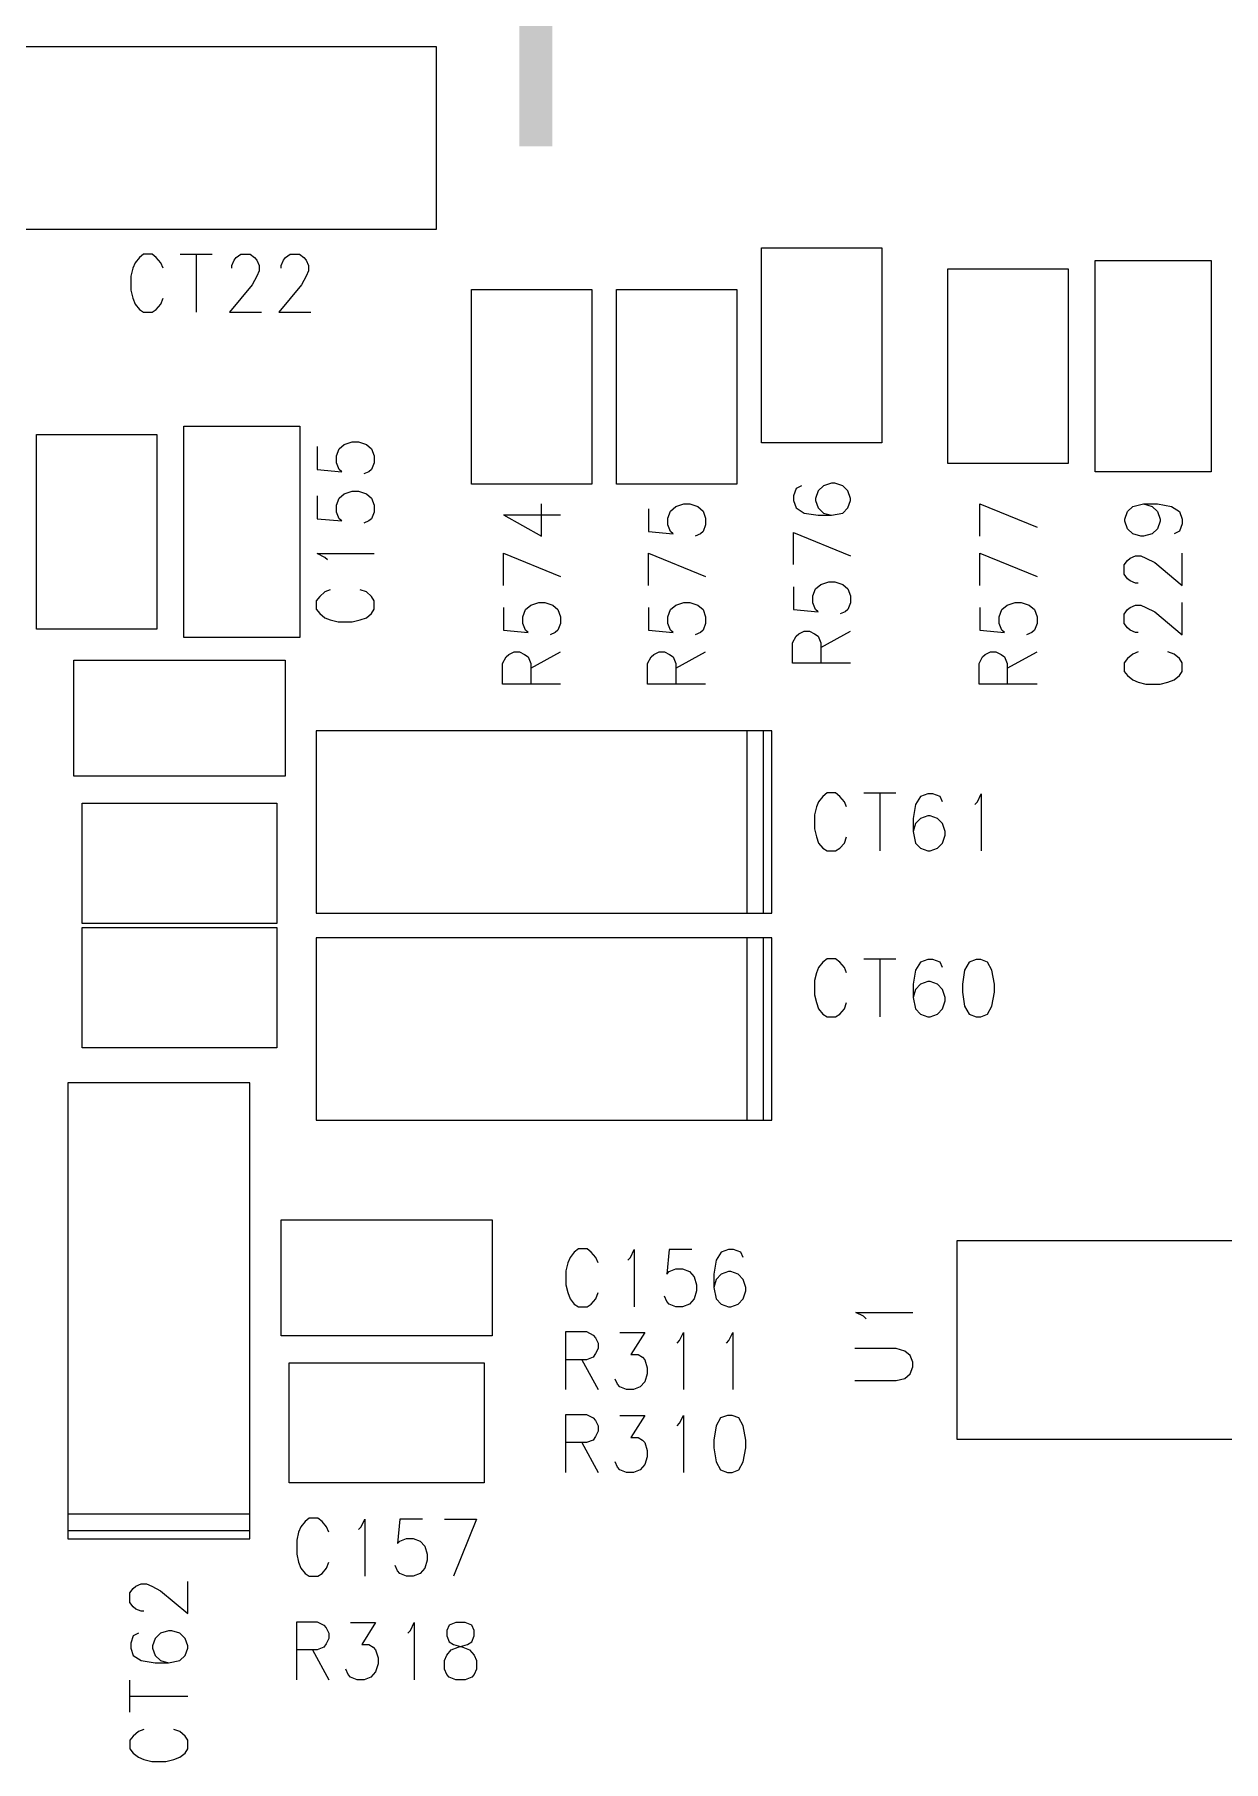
# Model space of a CAD drawing. Extents: x 295 to 953, y 10 to 290.
# Drawn here: x 685.33 to 709.01, y 93.11 to 127.49 of the extents above; entities that cross this region are included whole.
import ezdxf

# ---------------------------------------------------------------- set-up
doc = ezdxf.new("R2010")
doc.units = 0
doc.header["$LTSCALE"] = 5
doc.header["$MEASUREMENT"] = 0
doc.layers.add('13_C-SILK_GBR', color=7, linetype='CONTINUOUS')

msp = doc.modelspace()

# ---------------------------------------------------------------- linework, layer by layer
at = {"layer": '13_C-SILK_GBR'}
for p, q in [((693.33, 127.24), (684.75, 127.24)), ((693.33, 123.61), (693.33, 127.24)), ((684.75, 123.61), (693.33, 123.61)), ((687.497, 123.115), (687.415, 123.046)), ((687.669, 123.115), (687.497, 123.115)), ((687.753, 123.046), (687.669, 123.115)), ((688.23, 123.115), (688.868, 123.115)), ((688.548, 123.115), (688.548, 121.96)), ((689.345, 123.046), (689.434, 123.115)), ((689.434, 123.115), (689.621, 123.115)), ((689.621, 123.115), (689.71, 123.046)), ((690.327, 123.046), (690.416, 123.115)), ((690.416, 123.115), (690.603, 123.115)), ((690.603, 123.115), (690.692, 123.046)), ((699.806, 123.239), (702.199, 123.239)), ((699.806, 119.361), (699.806, 123.239)), ((702.199, 123.239), (702.199, 119.361)), ((687.286, 122.835), (687.248, 122.678)), ((687.331, 122.94), (687.286, 122.835)), ((687.415, 123.046), (687.331, 122.94)), ((687.842, 122.94), (687.753, 123.046)), ((687.887, 122.835), (687.842, 122.94)), ((689.256, 122.887), (689.301, 122.993)), ((689.256, 122.835), (689.256, 122.887)), ((689.301, 122.993), (689.345, 123.046)), ((689.71, 123.046), (689.755, 122.993)), ((689.755, 122.993), (689.799, 122.887)), ((689.799, 122.782), (689.755, 122.678)), ((689.799, 122.887), (689.799, 122.782)), ((690.238, 122.887), (690.283, 122.993)), ((690.238, 122.835), (690.238, 122.887)), ((690.283, 122.993), (690.327, 123.046)), ((690.692, 123.046), (690.736, 122.993)), ((690.736, 122.993), (690.781, 122.887)), ((690.781, 122.782), (690.736, 122.678)), ((690.781, 122.887), (690.781, 122.782)), ((703.519, 122.826), (705.911, 122.826)), ((703.519, 118.949), (703.519, 122.826)), ((705.911, 122.826), (705.911, 118.949)), ((706.448, 118.784), (706.448, 122.991)), ((706.448, 122.991), (708.758, 122.991)), ((708.758, 122.991), (708.758, 118.784)), ((687.248, 122.678), (687.248, 122.397)), ((687.248, 122.397), (687.286, 122.241)), ((689.665, 122.503), (689.212, 121.96)), ((689.755, 122.678), (689.665, 122.503)), ((690.647, 122.503), (690.193, 121.96)), ((690.736, 122.678), (690.647, 122.503)), ((694.031, 122.414), (696.424, 122.414)), ((694.031, 118.536), (694.031, 122.414)), ((696.424, 122.414), (696.424, 118.536)), ((696.919, 122.414), (699.311, 122.414)), ((696.919, 118.536), (696.919, 122.414)), ((699.311, 122.414), (699.311, 118.536)), ((687.286, 122.241), (687.331, 122.117)), ((687.331, 122.117), (687.415, 122.013)), ((687.753, 122.013), (687.842, 122.117)), ((687.842, 122.117), (687.887, 122.241)), ((687.415, 122.013), (687.497, 121.96)), ((687.497, 121.96), (687.669, 121.96)), ((687.669, 121.96), (687.753, 122.013)), ((689.212, 121.96), (689.85, 121.96)), ((690.193, 121.96), (690.832, 121.96)), ((688.298, 115.484), (688.298, 119.691)), ((688.298, 119.691), (690.608, 119.691)), ((690.608, 119.691), (690.608, 115.484)), ((685.369, 115.649), (685.369, 119.526)), ((685.369, 119.526), (687.761, 119.526)), ((687.761, 119.526), (687.761, 115.649)), ((691.393, 119.239), (691.497, 119.328)), ((691.497, 119.328), (691.655, 119.379)), ((691.655, 119.379), (691.777, 119.379)), ((691.777, 119.379), (691.936, 119.328)), ((691.936, 119.328), (692.04, 119.239)), ((702.199, 119.361), (699.806, 119.361)), ((690.956, 119.284), (690.956, 118.83)), ((691.34, 119.099), (691.393, 119.239)), ((691.34, 118.964), (691.34, 119.099)), ((691.393, 118.83), (691.34, 118.964)), ((692.04, 119.239), (692.093, 119.099)), ((692.093, 118.964), (692.04, 118.83)), ((692.093, 119.099), (692.093, 118.964)), ((690.956, 118.83), (691.446, 118.785)), ((691.446, 118.785), (691.393, 118.83)), ((691.987, 118.785), (691.883, 118.741)), ((692.04, 118.83), (691.987, 118.785)), ((705.911, 118.949), (703.519, 118.949)), ((708.758, 118.784), (706.448, 118.784)), ((690.956, 118.302), (690.956, 117.848)), ((691.393, 118.257), (691.497, 118.347)), ((691.497, 118.347), (691.655, 118.398)), ((691.655, 118.398), (691.777, 118.398)), ((691.777, 118.398), (691.936, 118.347)), ((691.936, 118.347), (692.04, 118.257)), ((696.424, 118.536), (694.031, 118.536)), ((699.311, 118.536), (696.919, 118.536)), ((700.494, 118.452), (700.443, 118.305)), ((700.443, 118.305), (700.443, 118.21)), ((700.6, 118.503), (700.494, 118.452)), ((700.933, 118.401), (700.88, 118.254)), ((701.037, 118.503), (700.933, 118.401)), ((701.196, 118.554), (701.037, 118.503)), ((701.265, 118.554), (701.196, 118.554)), ((701.423, 118.503), (701.265, 118.554)), ((701.527, 118.401), (701.423, 118.503)), ((701.58, 118.254), (701.527, 118.401)), ((691.34, 118.117), (691.393, 118.257)), ((691.34, 117.982), (691.34, 118.117)), ((691.393, 117.848), (691.34, 117.982)), ((692.04, 118.257), (692.093, 118.117)), ((692.093, 117.982), (692.04, 117.848)), ((692.093, 118.117), (692.093, 117.982)), ((694.668, 117.924), (695.421, 117.503)), ((694.668, 117.924), (695.805, 117.924)), ((695.421, 117.503), (695.421, 118.142)), ((697.556, 118.046), (697.556, 117.592)), ((697.94, 117.861), (697.993, 118.002)), ((697.993, 118.002), (698.097, 118.091)), ((698.097, 118.091), (698.255, 118.142)), ((698.255, 118.142), (698.377, 118.142)), ((698.377, 118.142), (698.536, 118.091)), ((698.536, 118.091), (698.64, 118.002)), ((698.64, 118.002), (698.693, 117.861)), ((700.443, 118.21), (700.494, 118.063)), ((700.494, 118.063), (700.653, 117.96)), ((700.653, 117.96), (700.933, 117.916)), ((700.88, 118.254), (700.88, 118.21)), ((700.88, 118.21), (700.933, 118.063)), ((700.933, 118.063), (701.037, 117.96)), ((701.037, 117.96), (701.196, 117.916)), ((701.196, 117.916), (701.423, 117.96)), ((701.423, 117.96), (701.527, 118.063)), ((701.527, 118.063), (701.58, 118.21)), ((701.58, 118.21), (701.58, 118.254)), ((704.156, 117.503), (704.156, 118.142)), ((704.156, 118.142), (705.293, 117.682)), ((707.043, 117.842), (707.094, 117.995)), ((707.094, 117.995), (707.2, 118.091)), ((707.2, 118.091), (707.41, 118.142)), ((707.41, 118.142), (707.584, 118.091)), ((707.41, 118.142), (707.69, 118.142)), ((707.584, 118.091), (707.69, 117.995)), ((707.69, 118.142), (707.971, 118.091)), ((707.69, 117.995), (707.743, 117.842)), ((707.971, 118.091), (708.127, 117.995)), ((708.127, 117.995), (708.18, 117.842)), ((690.956, 117.848), (691.446, 117.804)), ((691.446, 117.804), (691.393, 117.848)), ((691.987, 117.804), (691.883, 117.759)), ((692.04, 117.848), (691.987, 117.804)), ((697.556, 117.592), (698.046, 117.548)), ((697.94, 117.726), (697.94, 117.861)), ((697.993, 117.592), (697.94, 117.726)), ((698.046, 117.548), (697.993, 117.592)), ((698.64, 117.592), (698.587, 117.548)), ((698.693, 117.726), (698.64, 117.592)), ((698.693, 117.861), (698.693, 117.726)), ((700.933, 117.916), (701.196, 117.916)), ((707.043, 117.797), (707.043, 117.842)), ((707.094, 117.65), (707.043, 117.797)), ((707.2, 117.548), (707.094, 117.65)), ((707.69, 117.65), (707.584, 117.548)), ((707.743, 117.797), (707.69, 117.65)), ((707.743, 117.842), (707.743, 117.797)), ((708.127, 117.599), (708.023, 117.548)), ((708.18, 117.746), (708.127, 117.599)), ((708.18, 117.842), (708.18, 117.746)), ((698.587, 117.548), (698.483, 117.503)), ((700.443, 116.934), (700.443, 117.573)), ((700.443, 117.573), (701.58, 117.112)), ((707.358, 117.503), (707.2, 117.548)), ((707.41, 117.503), (707.358, 117.503)), ((707.584, 117.548), (707.41, 117.503)), ((691.112, 117.078), (690.956, 117.154)), ((690.956, 117.154), (692.093, 117.154)), ((691.165, 117.027), (691.112, 117.078)), ((694.668, 116.522), (694.668, 117.16)), ((694.668, 117.16), (695.805, 116.7)), ((697.556, 116.522), (697.556, 117.16)), ((697.556, 117.16), (698.693, 116.7)), ((704.156, 116.522), (704.156, 117.16)), ((704.156, 117.16), (705.293, 116.7)), ((707.025, 116.931), (707.094, 117.02)), ((707.025, 116.744), (707.025, 116.931)), ((707.094, 117.02), (707.147, 117.064)), ((707.147, 117.064), (707.253, 117.109)), ((707.253, 117.109), (707.358, 117.109)), ((707.358, 117.109), (707.462, 117.064)), ((707.462, 117.064), (707.637, 116.975)), ((707.637, 116.975), (708.18, 116.522)), ((708.18, 116.522), (708.18, 117.16)), ((700.984, 116.54), (701.143, 116.591)), ((701.143, 116.591), (701.265, 116.591)), ((701.265, 116.591), (701.423, 116.54)), ((707.094, 116.655), (707.025, 116.744)), ((707.147, 116.611), (707.094, 116.655)), ((707.253, 116.566), (707.147, 116.611)), ((707.306, 116.566), (707.253, 116.566)), ((691.007, 116.301), (690.938, 116.216)), ((690.938, 116.216), (690.938, 116.045)), ((691.112, 116.39), (691.007, 116.301)), ((691.218, 116.434), (691.112, 116.39)), ((691.936, 116.39), (691.812, 116.434)), ((692.04, 116.301), (691.936, 116.39)), ((692.093, 116.216), (692.04, 116.301)), ((692.093, 116.045), (692.093, 116.216)), ((700.443, 116.495), (700.443, 116.041)), ((700.828, 116.31), (700.88, 116.451)), ((700.828, 116.175), (700.828, 116.31)), ((700.88, 116.451), (700.984, 116.54)), ((701.423, 116.54), (701.527, 116.451)), ((701.527, 116.451), (701.58, 116.31)), ((701.58, 116.31), (701.58, 116.175)), ((690.938, 116.045), (691.007, 115.962)), ((691.007, 115.962), (691.112, 115.878)), ((691.112, 115.878), (691.218, 115.834)), ((691.812, 115.834), (691.936, 115.878)), ((691.936, 115.878), (692.04, 115.962)), ((692.04, 115.962), (692.093, 116.045)), ((694.668, 116.083), (694.668, 115.629)), ((695.053, 115.898), (695.105, 116.038)), ((695.053, 115.763), (695.053, 115.898)), ((695.105, 116.038), (695.209, 116.127)), ((695.209, 116.127), (695.368, 116.178)), ((695.368, 116.178), (695.49, 116.178)), ((695.49, 116.178), (695.648, 116.127)), ((695.648, 116.127), (695.752, 116.038)), ((695.752, 116.038), (695.805, 115.898)), ((695.805, 115.898), (695.805, 115.763)), ((697.556, 116.083), (697.556, 115.629)), ((697.94, 115.898), (697.993, 116.038)), ((697.94, 115.763), (697.94, 115.898)), ((697.993, 116.038), (698.097, 116.127)), ((698.097, 116.127), (698.255, 116.178)), ((698.255, 116.178), (698.377, 116.178)), ((698.377, 116.178), (698.536, 116.127)), ((698.536, 116.127), (698.64, 116.038)), ((698.64, 116.038), (698.693, 115.898)), ((698.693, 115.898), (698.693, 115.763)), ((700.443, 116.041), (700.933, 115.997)), ((700.88, 116.041), (700.828, 116.175)), ((700.933, 115.997), (700.88, 116.041)), ((701.474, 115.997), (701.371, 115.952)), ((701.527, 116.041), (701.474, 115.997)), ((701.58, 116.175), (701.527, 116.041)), ((704.156, 116.083), (704.156, 115.629)), ((704.54, 115.898), (704.593, 116.038)), ((704.54, 115.763), (704.54, 115.898)), ((704.593, 116.038), (704.697, 116.127)), ((704.697, 116.127), (704.855, 116.178)), ((704.855, 116.178), (704.977, 116.178)), ((704.977, 116.178), (705.136, 116.127)), ((705.136, 116.127), (705.24, 116.038)), ((705.24, 116.038), (705.293, 115.898)), ((705.293, 115.898), (705.293, 115.763)), ((707.025, 115.949), (707.094, 116.038)), ((707.025, 115.763), (707.025, 115.949)), ((707.094, 116.038), (707.147, 116.083)), ((707.147, 116.083), (707.253, 116.127)), ((707.253, 116.127), (707.358, 116.127)), ((707.358, 116.127), (707.462, 116.083)), ((707.462, 116.083), (707.637, 115.994)), ((707.637, 115.994), (708.18, 115.54)), ((708.18, 115.54), (708.18, 116.178)), ((687.761, 115.649), (685.369, 115.649)), ((691.218, 115.834), (691.375, 115.796)), ((691.375, 115.796), (691.655, 115.796)), ((691.655, 115.796), (691.812, 115.834)), ((694.668, 115.629), (695.158, 115.584)), ((695.105, 115.629), (695.053, 115.763)), ((695.158, 115.584), (695.105, 115.629)), ((695.699, 115.584), (695.596, 115.54)), ((695.752, 115.629), (695.699, 115.584)), ((695.805, 115.763), (695.752, 115.629)), ((697.556, 115.629), (698.046, 115.584)), ((697.993, 115.629), (697.94, 115.763)), ((698.046, 115.584), (697.993, 115.629)), ((698.587, 115.584), (698.483, 115.54)), ((698.64, 115.629), (698.587, 115.584)), ((698.693, 115.763), (698.64, 115.629)), ((700.494, 115.513), (700.547, 115.558)), ((700.547, 115.558), (700.653, 115.609)), ((700.653, 115.609), (700.758, 115.609)), ((700.758, 115.609), (700.862, 115.558)), ((700.862, 115.558), (700.933, 115.513)), ((700.984, 115.284), (701.58, 115.609)), ((704.156, 115.629), (704.646, 115.584)), ((704.593, 115.629), (704.54, 115.763)), ((704.646, 115.584), (704.593, 115.629)), ((705.187, 115.584), (705.083, 115.54)), ((705.24, 115.629), (705.187, 115.584)), ((705.293, 115.763), (705.24, 115.629)), ((707.094, 115.674), (707.025, 115.763)), ((707.147, 115.629), (707.094, 115.674)), ((707.253, 115.584), (707.147, 115.629)), ((707.306, 115.584), (707.253, 115.584)), ((690.608, 115.484), (688.298, 115.484)), ((694.772, 115.146), (694.878, 115.197)), ((694.878, 115.197), (694.983, 115.197)), ((694.983, 115.197), (695.087, 115.146)), ((695.209, 114.872), (695.805, 115.197)), ((697.66, 115.146), (697.765, 115.197)), ((697.765, 115.197), (697.871, 115.197)), ((697.871, 115.197), (697.975, 115.146)), ((698.097, 114.872), (698.693, 115.197)), ((700.425, 115.38), (700.494, 115.513)), ((700.425, 114.971), (700.425, 115.38)), ((700.933, 115.513), (700.984, 115.38)), ((700.984, 115.38), (700.984, 114.971)), ((704.26, 115.146), (704.365, 115.197)), ((704.365, 115.197), (704.471, 115.197)), ((704.471, 115.197), (704.575, 115.146)), ((704.697, 114.872), (705.293, 115.197)), ((707.306, 115.197), (707.2, 115.152)), ((708.023, 115.152), (707.9, 115.197)), ((686.111, 112.72), (686.111, 115.03)), ((686.111, 115.03), (690.319, 115.03)), ((690.319, 115.03), (690.319, 112.72)), ((694.65, 114.967), (694.719, 115.101)), ((694.65, 114.558), (694.65, 114.967)), ((694.719, 115.101), (694.772, 115.146)), ((695.087, 115.146), (695.158, 115.101)), ((695.158, 115.101), (695.209, 114.967)), ((695.209, 114.967), (695.209, 114.558)), ((697.538, 114.967), (697.607, 115.101)), ((697.538, 114.558), (697.538, 114.967)), ((697.607, 115.101), (697.66, 115.146)), ((697.975, 115.146), (698.046, 115.101)), ((698.046, 115.101), (698.097, 114.967)), ((698.097, 114.967), (698.097, 114.558)), ((701.58, 114.971), (700.425, 114.971)), ((704.138, 114.967), (704.207, 115.101)), ((704.138, 114.558), (704.138, 114.967)), ((704.207, 115.101), (704.26, 115.146)), ((704.575, 115.146), (704.646, 115.101)), ((704.646, 115.101), (704.697, 114.967)), ((704.697, 114.967), (704.697, 114.558)), ((707.094, 115.063), (707.025, 114.979)), ((707.025, 114.979), (707.025, 114.807)), ((707.2, 115.152), (707.094, 115.063)), ((708.127, 115.063), (708.023, 115.152)), ((708.18, 114.979), (708.127, 115.063)), ((708.18, 114.807), (708.18, 114.979)), ((695.805, 114.558), (694.65, 114.558)), ((698.693, 114.558), (697.538, 114.558)), ((705.293, 114.558), (704.138, 114.558)), ((707.025, 114.807), (707.094, 114.725)), ((707.094, 114.725), (707.2, 114.641)), ((707.2, 114.641), (707.306, 114.596)), ((707.306, 114.596), (707.462, 114.558)), ((707.462, 114.558), (707.743, 114.558)), ((707.743, 114.558), (707.9, 114.596)), ((707.9, 114.596), (708.023, 114.641)), ((708.023, 114.641), (708.127, 114.725)), ((708.127, 114.725), (708.18, 114.807)), ((699.518, 113.628), (690.938, 113.628)), ((690.938, 113.628), (690.938, 109.998)), ((699.848, 113.628), (699.518, 113.628)), ((699.518, 109.998), (699.518, 113.628)), ((700.013, 113.628), (699.848, 113.628)), ((699.848, 109.998), (699.848, 113.628)), ((700.013, 109.998), (700.013, 113.628)), ((690.319, 112.72), (686.111, 112.72)), ((686.276, 109.791), (686.276, 112.184)), ((686.276, 112.184), (690.154, 112.184)), ((690.154, 112.184), (690.154, 109.791)), ((700.899, 112.11), (700.861, 111.953)), ((700.943, 112.215), (700.899, 112.11)), ((701.027, 112.321), (700.943, 112.215)), ((701.11, 112.39), (701.027, 112.321)), ((701.281, 112.39), (701.11, 112.39)), ((701.366, 112.321), (701.281, 112.39)), ((701.455, 112.215), (701.366, 112.321)), ((701.499, 112.11), (701.455, 112.215)), ((701.842, 112.39), (702.481, 112.39)), ((702.161, 112.39), (702.161, 111.235)), ((702.869, 112.162), (702.824, 111.882)), ((702.971, 112.321), (702.869, 112.162)), ((703.118, 112.372), (702.971, 112.321)), ((703.214, 112.372), (703.118, 112.372)), ((703.36, 112.321), (703.214, 112.372)), ((703.412, 112.215), (703.36, 112.321)), ((704.055, 112.162), (704.106, 112.215)), ((704.106, 112.215), (704.182, 112.372)), ((704.182, 112.372), (704.182, 111.235)), ((700.861, 111.953), (700.861, 111.672)), ((702.824, 111.882), (702.824, 111.619)), ((702.869, 111.778), (702.824, 111.619)), ((702.971, 111.882), (702.869, 111.778)), ((703.118, 111.935), (702.971, 111.882)), ((703.162, 111.935), (703.118, 111.935)), ((703.309, 111.882), (703.162, 111.935)), ((703.412, 111.778), (703.309, 111.882)), ((703.463, 111.619), (703.412, 111.778)), ((700.861, 111.672), (700.899, 111.516)), ((700.899, 111.516), (700.943, 111.392)), ((700.943, 111.392), (701.027, 111.288)), ((701.366, 111.288), (701.455, 111.392)), ((701.455, 111.392), (701.499, 111.516)), ((702.824, 111.619), (702.869, 111.392)), ((702.869, 111.392), (702.971, 111.288)), ((703.309, 111.288), (703.412, 111.392)), ((703.412, 111.392), (703.463, 111.55)), ((703.463, 111.55), (703.463, 111.619)), ((701.027, 111.288), (701.11, 111.235)), ((701.11, 111.235), (701.281, 111.235)), ((701.281, 111.235), (701.366, 111.288)), ((702.971, 111.288), (703.118, 111.235)), ((703.118, 111.235), (703.162, 111.235)), ((703.162, 111.235), (703.309, 111.288)), ((690.154, 109.791), (686.276, 109.791)), ((686.276, 107.316), (686.276, 109.709)), ((686.276, 109.709), (690.154, 109.709)), ((690.154, 109.709), (690.154, 107.316)), ((690.938, 109.998), (699.518, 109.998)), ((699.518, 109.998), (699.848, 109.998)), ((699.848, 109.998), (700.013, 109.998)), ((699.518, 109.503), (690.938, 109.503)), ((690.938, 109.503), (690.938, 105.873)), ((699.848, 109.503), (699.518, 109.503)), ((699.518, 105.873), (699.518, 109.503)), ((700.013, 109.503), (699.848, 109.503)), ((699.848, 105.873), (699.848, 109.503)), ((700.013, 105.873), (700.013, 109.503)), ((701.027, 109.021), (700.943, 108.915)), ((701.11, 109.09), (701.027, 109.021)), ((701.281, 109.09), (701.11, 109.09)), ((701.366, 109.021), (701.281, 109.09)), ((701.455, 108.915), (701.366, 109.021)), ((701.842, 109.09), (702.481, 109.09)), ((702.161, 109.09), (702.161, 107.935)), ((702.971, 109.021), (702.869, 108.862)), ((703.118, 109.072), (702.971, 109.021)), ((703.214, 109.072), (703.118, 109.072)), ((703.36, 109.021), (703.214, 109.072)), ((703.412, 108.915), (703.36, 109.021)), ((703.94, 109.021), (703.85, 108.862)), ((704.08, 109.072), (703.94, 109.021)), ((704.171, 109.072), (704.08, 109.072)), ((704.304, 109.021), (704.171, 109.072)), ((704.393, 108.862), (704.304, 109.021)), ((700.899, 108.81), (700.861, 108.653)), ((700.861, 108.653), (700.861, 108.372)), ((700.943, 108.915), (700.899, 108.81)), ((701.499, 108.81), (701.455, 108.915)), ((702.869, 108.862), (702.824, 108.582)), ((703.85, 108.862), (703.806, 108.582)), ((704.444, 108.582), (704.393, 108.862)), ((700.861, 108.372), (700.899, 108.216)), ((702.824, 108.582), (702.824, 108.319)), ((702.869, 108.478), (702.824, 108.319)), ((702.824, 108.319), (702.869, 108.092)), ((702.971, 108.582), (702.869, 108.478)), ((703.118, 108.635), (702.971, 108.582)), ((703.162, 108.635), (703.118, 108.635)), ((703.309, 108.582), (703.162, 108.635)), ((703.412, 108.478), (703.309, 108.582)), ((703.463, 108.319), (703.412, 108.478)), ((703.463, 108.25), (703.463, 108.319)), ((703.806, 108.582), (703.806, 108.425)), ((703.806, 108.425), (703.85, 108.145)), ((704.393, 108.145), (704.444, 108.425)), ((704.444, 108.425), (704.444, 108.582)), ((700.899, 108.216), (700.943, 108.092)), ((700.943, 108.092), (701.027, 107.988)), ((701.027, 107.988), (701.11, 107.935)), ((701.281, 107.935), (701.366, 107.988)), ((701.366, 107.988), (701.455, 108.092)), ((701.455, 108.092), (701.499, 108.216)), ((702.869, 108.092), (702.971, 107.988)), ((702.971, 107.988), (703.118, 107.935)), ((703.162, 107.935), (703.309, 107.988)), ((703.309, 107.988), (703.412, 108.092)), ((703.412, 108.092), (703.463, 108.25)), ((703.85, 108.145), (703.94, 107.988)), ((703.94, 107.988), (704.08, 107.935)), ((704.171, 107.935), (704.304, 107.988)), ((704.304, 107.988), (704.393, 108.145)), ((701.11, 107.935), (701.281, 107.935)), ((703.118, 107.935), (703.162, 107.935)), ((704.08, 107.935), (704.171, 107.935)), ((690.154, 107.316), (686.276, 107.316)), ((689.618, 106.615), (685.988, 106.615)), ((685.988, 106.615), (685.988, 98.035)), ((689.618, 98.035), (689.618, 106.615)), ((690.938, 105.873), (699.518, 105.873)), ((699.518, 105.873), (699.848, 105.873)), ((699.848, 105.873), (700.013, 105.873)), ((690.236, 101.583), (690.236, 103.893)), ((690.236, 103.893), (694.444, 103.893)), ((694.444, 103.893), (694.444, 101.583)), ((695.993, 103.14), (695.949, 103.035)), ((696.077, 103.246), (695.993, 103.14)), ((696.16, 103.315), (696.077, 103.246)), ((696.331, 103.315), (696.16, 103.315)), ((696.416, 103.246), (696.331, 103.315)), ((696.505, 103.14), (696.416, 103.246)), ((696.549, 103.035), (696.505, 103.14)), ((697.142, 103.087), (697.193, 103.14)), ((697.193, 103.14), (697.269, 103.297)), ((697.269, 103.297), (697.269, 102.16)), ((697.963, 103.297), (697.919, 102.807)), ((698.417, 103.297), (697.963, 103.297)), ((699.003, 103.246), (698.9, 103.087)), ((699.15, 103.297), (699.003, 103.246)), ((699.245, 103.297), (699.15, 103.297)), ((699.392, 103.246), (699.245, 103.297)), ((699.443, 103.14), (699.392, 103.246)), ((703.7, 99.52), (703.7, 103.48)), ((703.7, 103.48), (718.105, 103.48)), ((695.949, 103.035), (695.911, 102.878)), ((695.911, 102.878), (695.911, 102.597)), ((697.919, 102.807), (697.963, 102.86)), ((697.963, 102.86), (698.097, 102.912)), ((698.097, 102.912), (698.232, 102.912)), ((698.232, 102.912), (698.372, 102.86)), ((698.372, 102.86), (698.462, 102.756)), ((698.9, 103.087), (698.856, 102.807)), ((698.856, 102.807), (698.856, 102.544)), ((699.003, 102.807), (698.9, 102.703)), ((699.15, 102.86), (699.003, 102.807)), ((699.194, 102.86), (699.15, 102.86)), ((699.341, 102.807), (699.194, 102.86)), ((699.443, 102.703), (699.341, 102.807)), ((695.911, 102.597), (695.949, 102.441)), ((698.462, 102.756), (698.513, 102.597)), ((698.513, 102.475), (698.462, 102.317)), ((698.513, 102.597), (698.513, 102.475)), ((698.9, 102.703), (698.856, 102.544)), ((698.856, 102.544), (698.9, 102.317)), ((699.494, 102.544), (699.443, 102.703)), ((699.443, 102.317), (699.494, 102.475)), ((699.494, 102.475), (699.494, 102.544)), ((695.949, 102.441), (695.993, 102.317)), ((695.993, 102.317), (696.077, 102.213)), ((696.077, 102.213), (696.16, 102.16)), ((696.16, 102.16), (696.331, 102.16)), ((696.331, 102.16), (696.416, 102.213)), ((696.416, 102.213), (696.505, 102.317)), ((696.505, 102.317), (696.549, 102.441)), ((697.919, 102.266), (697.874, 102.37)), ((697.963, 102.213), (697.919, 102.266)), ((698.097, 102.16), (697.963, 102.213)), ((698.232, 102.16), (698.097, 102.16)), ((698.372, 102.213), (698.232, 102.16)), ((698.462, 102.317), (698.372, 102.213)), ((698.9, 102.317), (699.003, 102.213)), ((699.003, 102.213), (699.15, 102.16)), ((699.15, 102.16), (699.194, 102.16)), ((699.194, 102.16), (699.341, 102.213)), ((699.341, 102.213), (699.443, 102.317)), ((701.837, 101.972), (701.681, 102.048)), ((701.681, 102.048), (702.818, 102.048)), ((701.89, 101.921), (701.837, 101.972)), ((694.444, 101.583), (690.236, 101.583)), ((695.911, 100.51), (695.911, 101.665)), ((695.911, 101.665), (696.32, 101.665)), ((696.32, 101.665), (696.454, 101.596)), ((696.454, 101.596), (696.498, 101.543)), ((696.498, 101.543), (696.549, 101.437)), ((696.549, 101.437), (696.549, 101.332)), ((696.982, 101.647), (697.48, 101.647)), ((697.48, 101.647), (697.206, 101.21)), ((698.123, 101.437), (698.174, 101.49)), ((698.174, 101.49), (698.25, 101.647)), ((698.25, 101.647), (698.25, 100.51)), ((699.105, 101.437), (699.156, 101.49)), ((699.156, 101.49), (699.232, 101.647)), ((699.232, 101.647), (699.232, 100.51)), ((696.32, 101.106), (695.911, 101.106)), ((696.224, 101.106), (696.549, 100.51)), ((696.454, 101.157), (696.32, 101.106)), ((696.498, 101.228), (696.454, 101.157)), ((696.549, 101.332), (696.498, 101.228)), ((697.206, 101.21), (697.346, 101.21)), ((697.346, 101.21), (697.435, 101.157)), ((697.435, 101.157), (697.48, 101.106)), ((697.48, 101.106), (697.531, 100.947)), ((702.484, 101.328), (701.663, 101.328)), ((702.661, 101.277), (702.484, 101.328)), ((702.765, 101.188), (702.661, 101.277)), ((702.818, 101.055), (702.765, 101.188)), ((690.401, 98.654), (690.401, 101.046)), ((690.401, 101.046), (694.279, 101.046)), ((694.279, 101.046), (694.279, 98.654)), ((697.531, 100.825), (697.48, 100.667)), ((697.531, 100.947), (697.531, 100.825)), ((702.484, 100.69), (702.661, 100.734)), ((702.661, 100.734), (702.765, 100.824)), ((702.765, 100.824), (702.818, 100.964)), ((702.818, 100.964), (702.818, 101.055)), ((696.937, 100.616), (696.892, 100.72)), ((696.982, 100.563), (696.937, 100.616)), ((697.115, 100.51), (696.982, 100.563)), ((697.257, 100.51), (697.115, 100.51)), ((697.391, 100.563), (697.257, 100.51)), ((697.48, 100.667), (697.391, 100.563)), ((701.663, 100.69), (702.484, 100.69)), ((695.911, 98.86), (695.911, 100.015)), ((695.911, 100.015), (696.32, 100.015)), ((696.32, 100.015), (696.454, 99.946)), ((696.454, 99.946), (696.498, 99.893)), ((696.498, 99.893), (696.549, 99.787)), ((696.549, 99.787), (696.549, 99.682)), ((696.982, 99.997), (697.48, 99.997)), ((697.48, 99.997), (697.206, 99.56)), ((698.123, 99.787), (698.174, 99.84)), ((698.174, 99.84), (698.25, 99.997)), ((698.25, 99.997), (698.25, 98.86)), ((698.9, 99.787), (698.856, 99.507)), ((698.99, 99.946), (698.9, 99.787)), ((699.13, 99.997), (698.99, 99.946)), ((699.221, 99.997), (699.13, 99.997)), ((699.354, 99.946), (699.221, 99.997)), ((699.443, 99.787), (699.354, 99.946)), ((699.494, 99.507), (699.443, 99.787)), ((696.32, 99.456), (695.911, 99.456)), ((696.224, 99.456), (696.549, 98.86)), ((696.454, 99.507), (696.32, 99.456)), ((696.498, 99.578), (696.454, 99.507)), ((696.549, 99.682), (696.498, 99.578)), ((697.206, 99.56), (697.346, 99.56)), ((697.346, 99.56), (697.435, 99.507)), ((697.435, 99.507), (697.48, 99.456)), ((697.48, 99.456), (697.531, 99.297)), ((698.856, 99.507), (698.856, 99.35)), ((699.494, 99.35), (699.494, 99.507)), ((718.105, 99.52), (703.7, 99.52)), ((696.937, 98.966), (696.892, 99.07)), ((697.48, 99.017), (697.391, 98.913)), ((697.531, 99.175), (697.48, 99.017)), ((697.531, 99.297), (697.531, 99.175)), ((698.856, 99.35), (698.9, 99.07)), ((698.9, 99.07), (698.99, 98.913)), ((699.354, 98.913), (699.443, 99.07)), ((699.443, 99.07), (699.494, 99.35)), ((696.982, 98.913), (696.937, 98.966)), ((697.115, 98.86), (696.982, 98.913)), ((697.257, 98.86), (697.115, 98.86)), ((697.391, 98.913), (697.257, 98.86)), ((698.99, 98.913), (699.13, 98.86)), ((699.13, 98.86), (699.221, 98.86)), ((699.221, 98.86), (699.354, 98.913)), ((694.279, 98.654), (690.401, 98.654)), ((685.988, 98.035), (685.988, 97.705)), ((685.988, 98.035), (689.618, 98.035)), ((689.618, 97.705), (689.618, 98.035)), ((685.988, 97.705), (685.988, 97.54)), ((685.988, 97.705), (689.618, 97.705)), ((689.618, 97.54), (689.618, 97.705)), ((690.586, 97.672), (690.548, 97.515)), ((690.631, 97.778), (690.586, 97.672)), ((690.715, 97.883), (690.631, 97.778)), ((690.797, 97.953), (690.715, 97.883)), ((690.969, 97.953), (690.797, 97.953)), ((691.053, 97.883), (690.969, 97.953)), ((691.142, 97.778), (691.053, 97.883)), ((691.187, 97.672), (691.142, 97.778)), ((691.779, 97.725), (691.83, 97.778)), ((691.83, 97.778), (691.906, 97.934)), ((691.906, 97.934), (691.906, 96.798)), ((692.601, 97.934), (692.556, 97.444)), ((693.055, 97.934), (692.601, 97.934)), ((693.493, 97.934), (694.132, 97.934)), ((694.132, 97.934), (693.672, 96.798)), ((685.988, 97.54), (689.618, 97.54)), ((690.548, 97.515), (690.548, 97.235)), ((692.556, 97.444), (692.601, 97.497)), ((692.601, 97.497), (692.734, 97.55)), ((692.734, 97.55), (692.87, 97.55)), ((692.87, 97.55), (693.01, 97.497)), ((693.01, 97.497), (693.099, 97.393)), ((693.099, 97.393), (693.15, 97.235)), ((690.548, 97.235), (690.586, 97.078)), ((690.586, 97.078), (690.631, 96.954)), ((690.631, 96.954), (690.715, 96.85)), ((691.053, 96.85), (691.142, 96.954)), ((691.142, 96.954), (691.187, 97.078)), ((692.556, 96.903), (692.512, 97.007)), ((693.099, 96.954), (693.01, 96.85)), ((693.15, 97.113), (693.099, 96.954)), ((693.15, 97.235), (693.15, 97.113)), ((687.347, 96.596), (687.453, 96.641)), ((687.453, 96.641), (687.558, 96.641)), ((687.558, 96.641), (687.662, 96.596)), ((688.38, 96.053), (688.38, 96.692)), ((690.715, 96.85), (690.797, 96.798)), ((690.797, 96.798), (690.969, 96.798)), ((690.969, 96.798), (691.053, 96.85)), ((692.601, 96.85), (692.556, 96.903)), ((692.734, 96.798), (692.601, 96.85)), ((692.87, 96.798), (692.734, 96.798)), ((693.01, 96.85), (692.87, 96.798)), ((687.225, 96.463), (687.294, 96.552)), ((687.225, 96.276), (687.225, 96.463)), ((687.294, 96.187), (687.225, 96.276)), ((687.294, 96.552), (687.347, 96.596)), ((687.662, 96.596), (687.837, 96.507)), ((687.837, 96.507), (688.38, 96.053)), ((687.347, 96.142), (687.294, 96.187)), ((687.453, 96.098), (687.347, 96.142)), ((687.506, 96.098), (687.453, 96.098)), ((687.294, 95.608), (687.243, 95.461)), ((687.4, 95.659), (687.294, 95.608)), ((687.837, 95.659), (687.733, 95.557)), ((687.996, 95.71), (687.837, 95.659)), ((688.065, 95.71), (687.996, 95.71)), ((688.223, 95.659), (688.065, 95.71)), ((688.327, 95.557), (688.223, 95.659)), ((690.548, 94.735), (690.548, 95.89)), ((690.548, 95.89), (690.957, 95.89)), ((690.957, 95.89), (691.091, 95.821)), ((691.091, 95.821), (691.136, 95.768)), ((691.136, 95.768), (691.187, 95.662)), ((691.187, 95.662), (691.187, 95.557)), ((691.619, 95.872), (692.117, 95.872)), ((692.117, 95.872), (691.843, 95.435)), ((692.761, 95.662), (692.812, 95.715)), ((692.812, 95.715), (692.888, 95.872)), ((692.888, 95.872), (692.888, 94.735)), ((693.583, 95.821), (693.538, 95.715)), ((693.538, 95.715), (693.538, 95.61)), ((693.538, 95.61), (693.583, 95.487)), ((693.716, 95.872), (693.583, 95.821)), ((693.903, 95.872), (693.716, 95.872)), ((694.036, 95.821), (693.903, 95.872)), ((694.081, 95.715), (694.036, 95.821)), ((694.036, 95.487), (694.081, 95.61)), ((694.081, 95.61), (694.081, 95.715)), ((687.243, 95.461), (687.243, 95.365)), ((687.243, 95.365), (687.294, 95.218)), ((687.733, 95.557), (687.68, 95.41)), ((687.68, 95.41), (687.68, 95.365)), ((687.68, 95.365), (687.733, 95.218)), ((688.38, 95.41), (688.327, 95.557)), ((688.327, 95.218), (688.38, 95.365)), ((688.38, 95.365), (688.38, 95.41)), ((690.957, 95.331), (690.548, 95.331)), ((690.862, 95.331), (691.187, 94.735)), ((691.091, 95.382), (690.957, 95.331)), ((691.136, 95.453), (691.091, 95.382)), ((691.187, 95.557), (691.136, 95.453)), ((691.843, 95.435), (691.984, 95.435)), ((691.984, 95.435), (692.073, 95.382)), ((692.073, 95.382), (692.117, 95.331)), ((692.117, 95.331), (692.168, 95.172)), ((693.538, 95.225), (693.627, 95.331)), ((693.583, 95.487), (693.672, 95.435)), ((693.627, 95.331), (693.762, 95.382)), ((693.672, 95.435), (693.858, 95.382)), ((693.762, 95.382), (693.947, 95.435)), ((693.858, 95.382), (693.992, 95.331)), ((693.947, 95.435), (694.036, 95.487)), ((693.992, 95.331), (694.081, 95.225)), ((687.294, 95.218), (687.453, 95.116)), ((687.453, 95.116), (687.733, 95.072)), ((687.733, 95.218), (687.837, 95.116)), ((687.733, 95.072), (687.996, 95.072)), ((687.837, 95.116), (687.996, 95.072)), ((687.996, 95.072), (688.223, 95.116)), ((688.223, 95.116), (688.327, 95.218)), ((691.574, 94.841), (691.53, 94.945)), ((692.117, 94.892), (692.028, 94.788)), ((692.168, 95.05), (692.117, 94.892)), ((692.168, 95.172), (692.168, 95.05)), ((693.493, 95.119), (693.538, 95.225)), ((693.493, 94.945), (693.493, 95.119)), ((693.538, 94.841), (693.493, 94.945)), ((694.081, 95.225), (694.132, 95.119)), ((694.132, 94.945), (694.081, 94.841)), ((694.132, 95.119), (694.132, 94.945)), ((687.225, 94.09), (687.225, 94.728)), ((691.619, 94.788), (691.574, 94.841)), ((691.753, 94.735), (691.619, 94.788)), ((691.895, 94.735), (691.753, 94.735)), ((692.028, 94.788), (691.895, 94.735)), ((693.583, 94.788), (693.538, 94.841)), ((693.716, 94.735), (693.583, 94.788)), ((693.903, 94.735), (693.716, 94.735)), ((694.036, 94.788), (693.903, 94.735)), ((694.081, 94.841), (694.036, 94.788)), ((687.225, 94.408), (688.38, 94.408)), ((687.294, 93.613), (687.225, 93.529)), ((687.225, 93.529), (687.225, 93.357)), ((687.4, 93.702), (687.294, 93.613)), ((687.506, 93.747), (687.4, 93.702)), ((688.223, 93.702), (688.1, 93.747)), ((688.327, 93.613), (688.223, 93.702)), ((688.38, 93.529), (688.327, 93.613)), ((688.38, 93.357), (688.38, 93.529)), ((687.225, 93.357), (687.294, 93.275)), ((687.294, 93.275), (687.4, 93.191)), ((687.4, 93.191), (687.506, 93.146)), ((688.1, 93.146), (688.223, 93.191)), ((688.223, 93.191), (688.327, 93.275)), ((688.327, 93.275), (688.38, 93.357)), ((687.506, 93.146), (687.662, 93.108)), ((687.662, 93.108), (687.943, 93.108)), ((687.943, 93.108), (688.1, 93.146))]:
    msp.add_line(p, q, dxfattribs=at)
msp.add_solid([(694.98, 125.26), (694.98, 127.9), (695.64, 125.26), (695.64, 127.9)], dxfattribs=at)

doc.saveas('drawing.dxf')
